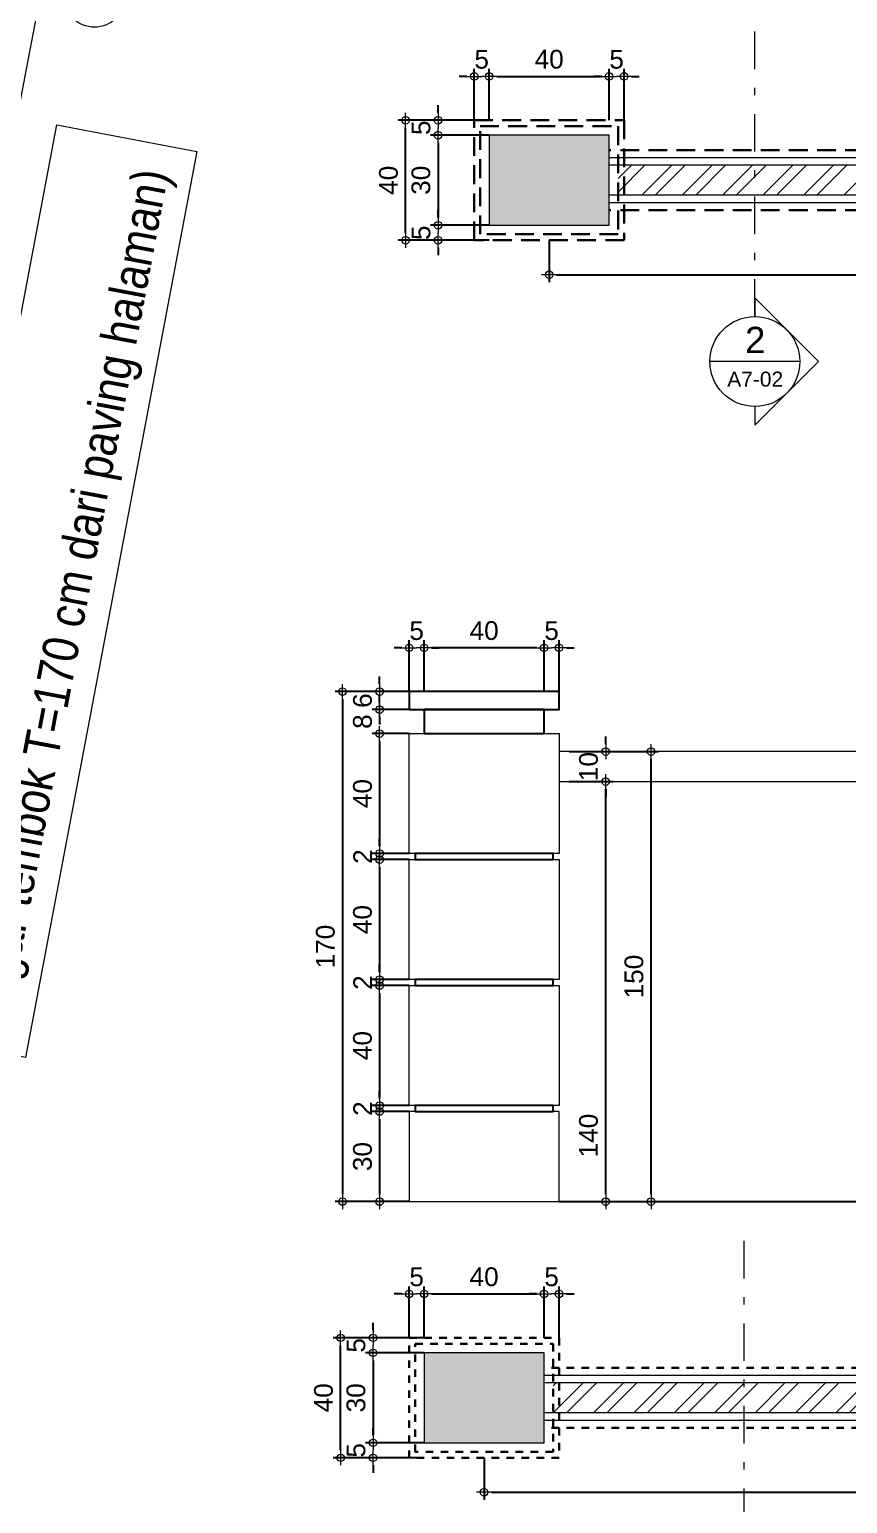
# Model space of a CAD drawing. Header units: millimetres. Extents: x -11 to 1625, y -267 to 195.
# Drawn here: x 870.45 to 881.37, y 66.88 to 86.53 of the extents above; entities that cross this region are included whole.
import ezdxf
from ezdxf.enums import TextEntityAlignment as Align

# ---------------------------------------------------------------- set-up
doc = ezdxf.new("R2010")
doc.units = ezdxf.units.MM
doc.linetypes.add('DASHDOT', pattern=[1, 0.5, -0.25, 0, -0.25])
doc.linetypes.add('DASHED2', pattern=[0.375, 0.25, -0.125])
for name, color, linetype, lineweight in [('ars', 11, 'Continuous', 5), ('CONCRETE', 8, 'Continuous', 5), ('dinding', 5, 'Continuous', 15), ('KOLOM', 1, 'Continuous', 30), ('not', 7, 'Continuous', 20), ('PAGAR', 4, 'Continuous', 18), ('TEXT KETERANGAN', 7, 'Continuous', 9), ('u', 6, 'Continuous', 20)]:
    doc.layers.add(name, color=color, linetype=linetype, lineweight=lineweight)
doc.styles.add('ISO', font='arial.ttf', dxfattribs={"width": 0.85})
doc.styles.add('S', font='SIMPLEX', dxfattribs={"width": 1.1})
doc.styles.get("Standard").update_dxf_attribs({"font": 'ARIALUNI.TTF'})
doc.dimstyles.new('SK-25', dxfattribs={"dimtxt": 0.25, "dimasz": 0.1, "dimexe": 0.1, "dimexo": 0, "dimgap": 0.1, "dimtad": 1, "dimdec": 0, "dimlfac": 25, "dimzin": 12, "dimdsep": 46, "dimtxsty": 'Standard', "dimblk": 'BULAT', "dimcen": 0.1, "dimclrd": 256, "dimadec": 0, "dimazin": 3, "dimtfac": 1, "dimtdec": 0, "dimtofl": 0, "dimtmove": 0, "dimatfit": 3, "dimldrblk": 'BULAT', "dimfxl": 0, "dimtolj": 1, "dimtzin": 0, "dimarcsym": 0})
doc.dimstyles.new('SK100', dxfattribs={"dimtxt": 0.25, "dimasz": 0.1, "dimexe": 0.1, "dimexo": 0, "dimgap": 0.15, "dimtad": 1, "dimdec": 0, "dimlfac": 100, "dimzin": 12, "dimdsep": 46, "dimtxsty": 'Standard', "dimblk": 'BULAT', "dimcen": 0.1, "dimclrd": 256, "dimclre": 256, "dimclrt": 256, "dimadec": 0, "dimazin": 3, "dimtfac": 1, "dimtdec": 0, "dimtofl": 0, "dimtmove": 0, "dimatfit": 3, "dimldrblk": 'BULAT', "dimfxl": 0, "dimtolj": 1, "dimtzin": 0, "dimlwd": -1, "dimlwe": -1, "dimarcsym": 0})

# ---------------------------------------------------------------- blocks, each defined once
blk = doc.blocks.new('PAGAR TYPE-B')
at = {"layer": 'ars'}
h = blk.add_hatch(dxfattribs=at)
h.set_pattern_fill('ANSI32', color=256, scale=0.01, style=0)
h.set_pattern_definition([(45, (-1.52, 0.075), (-0.067352, 0.067352), []), (45, (-1.4751, 0.075), (-0.067352, 0.067352), [])])
h.paths.add_polyline_path([(-1.52, 0.175), (-1.52, 0.075), (1.52, 0.075), (1.52, 0.175)])
at = {"layer": 'CONCRETE'}
for points in [[(-1.95, -0.025), (-1.55, -0.025), (-1.55, 0.275), (-1.95, 0.275)], [(1.55, -0.025), (1.95, -0.025), (1.95, 0.275), (1.55, 0.275)]]:
    blk.add_hatch(color=256, dxfattribs=at).paths.add_polyline_path(points)
at = {"layer": 'dinding'}
for p, q in [((1.55, 0.2), (-1.55, 0.2)), ((1.55, 0.05), (-1.55, 0.05))]:
    blk.add_line(p, q, dxfattribs=at)
for points in [[(-1.95, -0.025), (-1.55, -0.025), (-1.55, 0.275), (-1.95, 0.275)], [(1.55, -0.025), (1.95, -0.025), (1.95, 0.275), (1.55, 0.275)]]:
    blk.add_lwpolyline(points, close=True, dxfattribs=at)
at = {"layer": 'KOLOM', "linetype": 'DASHED2', "ltscale": 0.25}
for p, q in [((1.55, 0.225), (-1.55, 0.225)), ((1.55, 0.025), (-1.55, 0.025))]:
    blk.add_line(p, q, dxfattribs=at)
for points in [[(-1.5, -0.075), (-2, -0.075), (-2, 0.325), (-1.5, 0.325)], [(-1.52, -0.055), (-1.98, -0.055), (-1.98, 0.305), (-1.52, 0.305)], [(2, -0.075), (1.5, -0.075), (1.5, 0.325), (2, 0.325)], [(1.98, -0.055), (1.52, -0.055), (1.52, 0.305), (1.98, 0.305)]]:
    blk.add_lwpolyline(points, close=True, dxfattribs=at)
at = {"layer": 'PAGAR'}
for p, q in [((1.55, 0.175), (-1.55, 0.175)), ((1.55, 0.075), (-1.55, 0.075))]:
    blk.add_line(p, q, dxfattribs=at)
blk = doc.blocks.new('BULAT')
for p, q in [((-1, 0), (1, 0)), ((0, -1), (0, 1))]:
    blk.add_line(p, q)
blk.add_circle((0, 0), 0.5)
blk = doc.blocks.new('*D834')
at = {"layer": 'Defpoints', "color": 0}
for p in [(877.386, 83.722), (891.386, 83.722), (891.386, 83.263)]:
    blk.add_point(p, dxfattribs=at)
at = {"layer": 'u', "color": 0, "lineweight": -2}
for p, q in [((877.386, 83.722), (877.386, 83.163)), ((891.386, 83.722), (891.386, 83.163))]:
    blk.add_line(p, q, dxfattribs=at)
at = {"layer": 'u', "lineweight": -2}
blk.add_line((877.486, 83.263), (891.286, 83.263), dxfattribs=at)
at = {"layer": 'u', "lineweight": -2, "xscale": 0.1, "yscale": 0.1, "zscale": 0.1, "rotation": 180}
blk.add_blockref('BULAT', (877.386, 83.263), dxfattribs=at)
at = {"layer": 'u', "lineweight": -2, "xscale": 0.1, "yscale": 0.1, "zscale": 0.1}
blk.add_blockref('BULAT', (891.386, 83.263), dxfattribs=at)
at = {"layer": 'u', "color": 0, "insert": (884.386, 83.49), "char_height": 0.25, "attachment_point": 5}
blk.add_mtext('\\A1;350', dxfattribs=at)
blk = doc.blocks.new('*D835')
at = {"layer": 'Defpoints', "color": 0}
for p in [(876.586, 85.122), (875.904, 83.922), (876.586, 83.922)]:
    blk.add_point(p, dxfattribs=at)
at = {"layer": 'u', "color": 0, "lineweight": -2}
for p, q in [((876.586, 85.122), (875.804, 85.122)), ((876.586, 83.922), (875.804, 83.922))]:
    blk.add_line(p, q, dxfattribs=at)
at = {"layer": 'u', "lineweight": -2}
blk.add_line((875.904, 85.022), (875.904, 84.022), dxfattribs=at)
at = {"layer": 'u', "lineweight": -2, "xscale": 0.1, "yscale": 0.1, "zscale": 0.1}
for p, rotation in [((875.904, 85.122), 90), ((875.904, 83.922), 270)]:
    blk.add_blockref('BULAT', p, dxfattribs=dict(at, rotation=rotation))
at = {"layer": 'u', "color": 0, "insert": (875.676, 84.522), "char_height": 0.25, "attachment_point": 5, "rotation": 90}
blk.add_mtext('\\A1;30', dxfattribs=at)
blk = doc.blocks.new('*D836')
at = {"layer": 'Defpoints', "color": 0}
for p in [(875.904, 85.322), (876.586, 85.322), (876.586, 85.122)]:
    blk.add_point(p, dxfattribs=at)
at = {"layer": 'u', "lineweight": -2}
for p, q in [((875.904, 85.422), (875.904, 85.522)), ((875.904, 85.022), (875.904, 84.922))]:
    blk.add_line(p, q, dxfattribs=at)
at = {"layer": 'u', "color": 0, "lineweight": -2}
for p, q in [((876.586, 85.322), (875.804, 85.322)), ((876.586, 85.122), (875.804, 85.122))]:
    blk.add_line(p, q, dxfattribs=at)
at = {"layer": 'u', "lineweight": -2, "xscale": 0.1, "yscale": 0.1, "zscale": 0.1}
for p, rotation in [((875.904, 85.322), 270), ((875.904, 85.122), 90)]:
    blk.add_blockref('BULAT', p, dxfattribs=dict(at, rotation=rotation))
at = {"layer": 'u', "color": 0, "insert": (875.677, 85.222), "char_height": 0.25, "attachment_point": 5, "rotation": 90}
blk.add_mtext('\\A1;5', dxfattribs=at)
blk = doc.blocks.new('*D833')
at = {"layer": 'Defpoints', "color": 0}
for p in [(876.586, 83.922), (875.904, 83.722), (876.586, 83.722)]:
    blk.add_point(p, dxfattribs=at)
at = {"layer": 'u', "lineweight": -2}
for p, q in [((875.904, 84.022), (875.904, 84.122)), ((875.904, 83.622), (875.904, 83.522))]:
    blk.add_line(p, q, dxfattribs=at)
at = {"layer": 'u', "color": 0, "lineweight": -2}
for p, q in [((876.586, 83.922), (875.804, 83.922)), ((876.586, 83.722), (875.804, 83.722))]:
    blk.add_line(p, q, dxfattribs=at)
at = {"layer": 'u', "lineweight": -2, "xscale": 0.1, "yscale": 0.1, "zscale": 0.1}
for p, rotation in [((875.904, 83.922), 270), ((875.904, 83.722), 90)]:
    blk.add_blockref('BULAT', p, dxfattribs=dict(at, rotation=rotation))
at = {"layer": 'u', "color": 0, "insert": (875.677, 83.822), "char_height": 0.25, "attachment_point": 5, "rotation": 90}
blk.add_mtext('\\A1;5', dxfattribs=at)
blk = doc.blocks.new('*D837')
at = {"layer": 'Defpoints', "color": 0}
for p in [(875.471, 85.322), (876.386, 85.322), (876.386, 83.722)]:
    blk.add_point(p, dxfattribs=at)
at = {"layer": 'u', "color": 0, "lineweight": -2}
for p, q in [((876.386, 85.322), (875.371, 85.322)), ((876.386, 83.722), (875.371, 83.722))]:
    blk.add_line(p, q, dxfattribs=at)
at = {"layer": 'u', "lineweight": -2}
blk.add_line((875.471, 83.822), (875.471, 85.222), dxfattribs=at)
at = {"layer": 'u', "lineweight": -2, "xscale": 0.1, "yscale": 0.1, "zscale": 0.1}
for p, rotation in [((875.471, 85.322), 90), ((875.471, 83.722), 270)]:
    blk.add_blockref('BULAT', p, dxfattribs=dict(at, rotation=rotation))
at = {"layer": 'u', "color": 0, "insert": (875.243, 84.522), "char_height": 0.25, "attachment_point": 5, "rotation": 90}
blk.add_mtext('\\A1;40', dxfattribs=at)
blk = doc.blocks.new('Npkn')
for p, q in [((0, 0.849), (0.849, 0)), ((0, 0.849), (0, 0.6)), ((0.6, 0), (-0.6, 0)), ((0, -0.849), (0.849, 0)), ((0, -0.6), (0, -0.849))]:
    blk.add_line(p, q)
blk.add_circle((0, 0), 0.6)
at = {"color": 5, "style": 'S', "width": 0.75, "flags": 4}
blk.add_attdef('NO', text='', height=0.3, dxfattribs=at).set_placement((0.005, 0.113), align=Align.CENTER)
at = {"style": 'S', "width": 0.75, "flags": 4}
blk.add_attdef('NOLBR', text='', height=0.2, dxfattribs=at).set_placement((0.005, -0.334), align=Align.CENTER)
blk = doc.blocks.new('*D3018')
at = {"layer": 'Defpoints', "color": 0}
for p in [(876.386, 85.907), (876.386, 85.322), (876.586, 85.322)]:
    blk.add_point(p, dxfattribs=at)
at = {"layer": 'u', "lineweight": -2}
for p, q in [((876.286, 85.907), (876.186, 85.907)), ((876.686, 85.907), (876.786, 85.907))]:
    blk.add_line(p, q, dxfattribs=at)
at = {"layer": 'u', "color": 0, "lineweight": -2}
for p, q in [((876.386, 85.322), (876.386, 86.007)), ((876.586, 85.322), (876.586, 86.007))]:
    blk.add_line(p, q, dxfattribs=at)
at = {"layer": 'u', "lineweight": -2, "xscale": 0.1, "yscale": 0.1, "zscale": 0.1}
blk.add_blockref('BULAT', (876.386, 85.907), dxfattribs=at)
at = {"layer": 'u', "lineweight": -2, "xscale": 0.1, "yscale": 0.1, "zscale": 0.1, "rotation": 180}
blk.add_blockref('BULAT', (876.586, 85.907), dxfattribs=at)
at = {"layer": 'u', "color": 0, "insert": (876.486, 86.134), "char_height": 0.25, "attachment_point": 5}
blk.add_mtext('\\A1;5', dxfattribs=at)
blk = doc.blocks.new('*D3019')
at = {"layer": 'Defpoints', "color": 0}
for p in [(878.386, 85.907), (878.186, 85.322), (878.386, 85.322)]:
    blk.add_point(p, dxfattribs=at)
at = {"layer": 'u', "lineweight": -2}
for p, q in [((878.086, 85.907), (877.986, 85.907)), ((878.486, 85.907), (878.586, 85.907))]:
    blk.add_line(p, q, dxfattribs=at)
at = {"layer": 'u', "color": 0, "lineweight": -2}
for p, q in [((878.186, 85.322), (878.186, 86.007)), ((878.386, 85.322), (878.386, 86.007))]:
    blk.add_line(p, q, dxfattribs=at)
at = {"layer": 'u', "lineweight": -2, "xscale": 0.1, "yscale": 0.1, "zscale": 0.1}
blk.add_blockref('BULAT', (878.186, 85.907), dxfattribs=at)
at = {"layer": 'u', "lineweight": -2, "xscale": 0.1, "yscale": 0.1, "zscale": 0.1, "rotation": 180}
blk.add_blockref('BULAT', (878.386, 85.907), dxfattribs=at)
at = {"layer": 'u', "color": 0, "insert": (878.286, 86.134), "char_height": 0.25, "attachment_point": 5}
blk.add_mtext('\\A1;5', dxfattribs=at)
blk = doc.blocks.new('*D3020')
at = {"layer": 'Defpoints', "color": 0}
for p in [(878.186, 85.907), (876.586, 85.322), (878.186, 85.322)]:
    blk.add_point(p, dxfattribs=at)
at = {"layer": 'u', "color": 0, "lineweight": -2}
for p, q in [((876.586, 85.322), (876.586, 86.007)), ((878.186, 85.322), (878.186, 86.007))]:
    blk.add_line(p, q, dxfattribs=at)
at = {"layer": 'u', "lineweight": -2}
blk.add_line((876.686, 85.907), (878.086, 85.907), dxfattribs=at)
at = {"layer": 'u', "lineweight": -2, "xscale": 0.1, "yscale": 0.1, "zscale": 0.1, "rotation": 180}
blk.add_blockref('BULAT', (876.586, 85.907), dxfattribs=at)
at = {"layer": 'u', "lineweight": -2, "xscale": 0.1, "yscale": 0.1, "zscale": 0.1}
blk.add_blockref('BULAT', (878.186, 85.907), dxfattribs=at)
at = {"layer": 'u', "color": 0, "insert": (877.386, 86.135), "char_height": 0.25, "attachment_point": 5}
blk.add_mtext('\\A1;40', dxfattribs=at)
blk = doc.blocks.new('*D3314')
at = {"layer": 'Defpoints', "color": 0}
for p in [(871.03, 94.638), (865.786, 67.235), (866.779, 67.045)]:
    blk.add_point(p, dxfattribs=at)
at = {"layer": 'u'}
for p, q in [((871.03, 94.638), (872.121, 94.429)), ((872.004, 94.35), (866.798, 67.144)), ((865.786, 67.235), (866.878, 67.027))]:
    blk.add_line(p, q, dxfattribs=at)
at = {"layer": 'u', "xscale": 0.1, "yscale": 0.1, "zscale": 0.1}
for p, rotation in [((872.023, 94.448), 79.1667450420041), ((866.779, 67.045), 259.1667450420041)]:
    blk.add_blockref('BULAT', p, dxfattribs=dict(at, rotation=rotation))
at = {"layer": 'u', "insert": (869.129, 80.799), "char_height": 0.25, "attachment_point": 5, "rotation": 79.1667}
blk.add_mtext('\\A1;2790', dxfattribs=at)
blk = doc.blocks.new('*D3346')
at = {"layer": 'Defpoints', "color": 0}
for p in [(875.037, 69.087), (875.718, 69.087), (875.718, 68.887)]:
    blk.add_point(p, dxfattribs=at)
at = {"layer": 'u', "lineweight": -2}
for p, q in [((875.037, 69.187), (875.037, 69.287)), ((875.037, 68.787), (875.037, 68.687))]:
    blk.add_line(p, q, dxfattribs=at)
at = {"layer": 'u', "color": 0, "lineweight": -2}
for p, q in [((875.718, 69.087), (874.937, 69.087)), ((875.718, 68.887), (874.937, 68.887))]:
    blk.add_line(p, q, dxfattribs=at)
at = {"layer": 'u', "lineweight": -2, "xscale": 0.1, "yscale": 0.1, "zscale": 0.1}
for p, rotation in [((875.037, 69.087), 270), ((875.037, 68.887), 90)]:
    blk.add_blockref('BULAT', p, dxfattribs=dict(at, rotation=rotation))
at = {"layer": 'u', "color": 0, "insert": (874.809, 68.987), "char_height": 0.25, "attachment_point": 5, "rotation": 90}
blk.add_mtext('\\A1;5', dxfattribs=at)
blk = doc.blocks.new('*D3345')
at = {"layer": 'Defpoints', "color": 0}
for p in [(875.718, 68.887), (875.037, 67.687), (875.718, 67.687)]:
    blk.add_point(p, dxfattribs=at)
at = {"layer": 'u', "color": 0, "lineweight": -2}
for p, q in [((875.718, 68.887), (874.937, 68.887)), ((875.718, 67.687), (874.937, 67.687))]:
    blk.add_line(p, q, dxfattribs=at)
at = {"layer": 'u', "lineweight": -2}
blk.add_line((875.037, 68.787), (875.037, 67.787), dxfattribs=at)
at = {"layer": 'u', "lineweight": -2, "xscale": 0.1, "yscale": 0.1, "zscale": 0.1}
for p, rotation in [((875.037, 68.887), 90), ((875.037, 67.687), 270)]:
    blk.add_blockref('BULAT', p, dxfattribs=dict(at, rotation=rotation))
at = {"layer": 'u', "color": 0, "insert": (874.809, 68.287), "char_height": 0.25, "attachment_point": 5, "rotation": 90}
blk.add_mtext('\\A1;30', dxfattribs=at)
blk = doc.blocks.new('*D3344')
at = {"layer": 'Defpoints', "color": 0}
for p in [(892.518, 67.687), (876.518, 67.487), (892.518, 67.028)]:
    blk.add_point(p, dxfattribs=at)
at = {"layer": 'u', "color": 0, "lineweight": -2}
for p, q in [((892.518, 67.687), (892.518, 66.928)), ((876.518, 67.487), (876.518, 66.928))]:
    blk.add_line(p, q, dxfattribs=at)
at = {"layer": 'u', "lineweight": -2}
blk.add_line((876.618, 67.028), (892.418, 67.028), dxfattribs=at)
at = {"layer": 'u', "lineweight": -2, "xscale": 0.1, "yscale": 0.1, "zscale": 0.1, "rotation": 180}
blk.add_blockref('BULAT', (876.518, 67.028), dxfattribs=at)
at = {"layer": 'u', "lineweight": -2, "xscale": 0.1, "yscale": 0.1, "zscale": 0.1}
blk.add_blockref('BULAT', (892.518, 67.028), dxfattribs=at)
at = {"layer": 'u', "color": 0, "insert": (884.518, 67.255), "char_height": 0.25, "attachment_point": 5}
blk.add_mtext('\\A1;400', dxfattribs=at)
blk = doc.blocks.new('*D3347')
at = {"layer": 'Defpoints', "color": 0}
for p in [(875.718, 67.687), (875.037, 67.487), (875.718, 67.487)]:
    blk.add_point(p, dxfattribs=at)
at = {"layer": 'u', "lineweight": -2}
for p, q in [((875.037, 67.787), (875.037, 67.887)), ((875.037, 67.387), (875.037, 67.287))]:
    blk.add_line(p, q, dxfattribs=at)
at = {"layer": 'u', "color": 0, "lineweight": -2}
for p, q in [((875.718, 67.687), (874.937, 67.687)), ((875.718, 67.487), (874.937, 67.487))]:
    blk.add_line(p, q, dxfattribs=at)
at = {"layer": 'u', "lineweight": -2, "xscale": 0.1, "yscale": 0.1, "zscale": 0.1}
for p, rotation in [((875.037, 67.687), 270), ((875.037, 67.487), 90)]:
    blk.add_blockref('BULAT', p, dxfattribs=dict(at, rotation=rotation))
at = {"layer": 'u', "color": 0, "insert": (874.809, 67.587), "char_height": 0.25, "attachment_point": 5, "rotation": 90}
blk.add_mtext('\\A1;5', dxfattribs=at)
blk = doc.blocks.new('*D3348')
at = {"layer": 'Defpoints', "color": 0}
for p in [(874.604, 69.087), (875.518, 69.087), (875.518, 67.487)]:
    blk.add_point(p, dxfattribs=at)
at = {"layer": 'u', "color": 0, "lineweight": -2}
for p, q in [((875.518, 69.087), (874.504, 69.087)), ((875.518, 67.487), (874.504, 67.487))]:
    blk.add_line(p, q, dxfattribs=at)
at = {"layer": 'u', "lineweight": -2}
blk.add_line((874.604, 67.587), (874.604, 68.987), dxfattribs=at)
at = {"layer": 'u', "lineweight": -2, "xscale": 0.1, "yscale": 0.1, "zscale": 0.1}
for p, rotation in [((874.604, 69.087), 90), ((874.604, 67.487), 270)]:
    blk.add_blockref('BULAT', p, dxfattribs=dict(at, rotation=rotation))
at = {"layer": 'u', "color": 0, "insert": (874.376, 68.287), "char_height": 0.25, "attachment_point": 5, "rotation": 90}
blk.add_mtext('\\A1;40', dxfattribs=at)
blk = doc.blocks.new('*D3341')
at = {"layer": 'Defpoints', "color": 0}
for p in [(875.518, 69.672), (875.518, 69.087), (875.718, 69.087)]:
    blk.add_point(p, dxfattribs=at)
at = {"layer": 'u', "lineweight": -2}
for p, q in [((875.418, 69.672), (875.318, 69.672)), ((875.818, 69.672), (875.918, 69.672))]:
    blk.add_line(p, q, dxfattribs=at)
at = {"layer": 'u', "color": 0, "lineweight": -2}
for p, q in [((875.518, 69.087), (875.518, 69.772)), ((875.718, 69.087), (875.718, 69.772))]:
    blk.add_line(p, q, dxfattribs=at)
at = {"layer": 'u', "lineweight": -2, "xscale": 0.1, "yscale": 0.1, "zscale": 0.1}
blk.add_blockref('BULAT', (875.518, 69.672), dxfattribs=at)
at = {"layer": 'u', "lineweight": -2, "xscale": 0.1, "yscale": 0.1, "zscale": 0.1, "rotation": 180}
blk.add_blockref('BULAT', (875.718, 69.672), dxfattribs=at)
at = {"layer": 'u', "color": 0, "insert": (875.618, 69.899), "char_height": 0.25, "attachment_point": 5}
blk.add_mtext('\\A1;5', dxfattribs=at)
blk = doc.blocks.new('*D3342')
at = {"layer": 'Defpoints', "color": 0}
for p in [(877.518, 69.672), (877.318, 69.087), (877.518, 69.087)]:
    blk.add_point(p, dxfattribs=at)
at = {"layer": 'u', "lineweight": -2}
for p, q in [((877.218, 69.672), (877.118, 69.672)), ((877.618, 69.672), (877.718, 69.672))]:
    blk.add_line(p, q, dxfattribs=at)
at = {"layer": 'u', "color": 0, "lineweight": -2}
for p, q in [((877.318, 69.087), (877.318, 69.772)), ((877.518, 69.087), (877.518, 69.772))]:
    blk.add_line(p, q, dxfattribs=at)
at = {"layer": 'u', "lineweight": -2, "xscale": 0.1, "yscale": 0.1, "zscale": 0.1}
blk.add_blockref('BULAT', (877.318, 69.672), dxfattribs=at)
at = {"layer": 'u', "lineweight": -2, "xscale": 0.1, "yscale": 0.1, "zscale": 0.1, "rotation": 180}
blk.add_blockref('BULAT', (877.518, 69.672), dxfattribs=at)
at = {"layer": 'u', "color": 0, "insert": (877.418, 69.899), "char_height": 0.25, "attachment_point": 5}
blk.add_mtext('\\A1;5', dxfattribs=at)
blk = doc.blocks.new('*D3343')
at = {"layer": 'Defpoints', "color": 0}
for p in [(877.318, 69.672), (875.718, 69.087), (877.318, 69.087)]:
    blk.add_point(p, dxfattribs=at)
at = {"layer": 'u', "color": 0, "lineweight": -2}
for p, q in [((875.718, 69.087), (875.718, 69.772)), ((877.318, 69.087), (877.318, 69.772))]:
    blk.add_line(p, q, dxfattribs=at)
at = {"layer": 'u', "lineweight": -2}
blk.add_line((875.818, 69.672), (877.218, 69.672), dxfattribs=at)
at = {"layer": 'u', "lineweight": -2, "xscale": 0.1, "yscale": 0.1, "zscale": 0.1, "rotation": 180}
blk.add_blockref('BULAT', (875.718, 69.672), dxfattribs=at)
at = {"layer": 'u', "lineweight": -2, "xscale": 0.1, "yscale": 0.1, "zscale": 0.1}
blk.add_blockref('BULAT', (877.318, 69.672), dxfattribs=at)
at = {"layer": 'u', "color": 0, "insert": (876.518, 69.9), "char_height": 0.25, "attachment_point": 5}
blk.add_mtext('\\A1;40', dxfattribs=at)
blk = doc.blocks.new('*D3350')
at = {"layer": 'Defpoints', "color": 0}
for p in [(877.654, 76.904), (877.654, 76.504), (878.14, 76.504)]:
    blk.add_point(p, dxfattribs=at)
at = {"layer": 'u', "lineweight": -2}
for p, q in [((878.14, 77.004), (878.14, 77.104)), ((878.14, 76.404), (878.14, 76.304))]:
    blk.add_line(p, q, dxfattribs=at)
at = {"layer": 'u', "color": 0, "lineweight": -2}
for p, q in [((877.654, 76.904), (878.24, 76.904)), ((877.654, 76.504), (878.24, 76.504))]:
    blk.add_line(p, q, dxfattribs=at)
at = {"layer": 'u', "lineweight": -2, "xscale": 0.1, "yscale": 0.1, "zscale": 0.1}
for p, rotation in [((878.14, 76.904), 270), ((878.14, 76.504), 90)]:
    blk.add_blockref('BULAT', p, dxfattribs=dict(at, rotation=rotation))
at = {"layer": 'u', "color": 0, "insert": (877.912, 76.704), "char_height": 0.25, "attachment_point": 5, "rotation": 90}
blk.add_mtext('\\A1;10', dxfattribs=at)
blk = doc.blocks.new('*D3351')
at = {"layer": 'Defpoints', "color": 0}
for p in [(877.654, 76.504), (878.14, 76.504), (877.654, 70.904)]:
    blk.add_point(p, dxfattribs=at)
at = {"layer": 'u', "color": 0, "lineweight": -2}
for p, q in [((877.654, 76.504), (878.24, 76.504)), ((877.654, 70.904), (878.24, 70.904))]:
    blk.add_line(p, q, dxfattribs=at)
at = {"layer": 'u', "lineweight": -2}
blk.add_line((878.14, 71.004), (878.14, 76.404), dxfattribs=at)
at = {"layer": 'u', "lineweight": -2, "xscale": 0.1, "yscale": 0.1, "zscale": 0.1}
for p, rotation in [((878.14, 76.504), 90), ((878.14, 70.904), 270)]:
    blk.add_blockref('BULAT', p, dxfattribs=dict(at, rotation=rotation))
at = {"layer": 'u', "color": 0, "insert": (877.912, 71.784), "char_height": 0.25, "attachment_point": 5, "rotation": 90}
blk.add_mtext('\\A1;140', dxfattribs=at)
blk = doc.blocks.new('*D3352')
at = {"layer": 'Defpoints', "color": 0}
for p in [(877.654, 76.904), (878.745, 76.904), (877.518, 70.904)]:
    blk.add_point(p, dxfattribs=at)
at = {"layer": 'u', "color": 0, "lineweight": -2}
for p, q in [((877.654, 76.904), (878.845, 76.904)), ((877.518, 70.904), (878.845, 70.904))]:
    blk.add_line(p, q, dxfattribs=at)
at = {"layer": 'u', "lineweight": -2}
blk.add_line((878.745, 71.004), (878.745, 76.804), dxfattribs=at)
at = {"layer": 'u', "lineweight": -2, "xscale": 0.1, "yscale": 0.1, "zscale": 0.1}
for p, rotation in [((878.745, 76.904), 90), ((878.745, 70.904), 270)]:
    blk.add_blockref('BULAT', p, dxfattribs=dict(at, rotation=rotation))
at = {"layer": 'u', "color": 0, "insert": (878.518, 73.904), "char_height": 0.25, "attachment_point": 5, "rotation": 90}
blk.add_mtext('\\A1;150', dxfattribs=at)
blk = doc.blocks.new('*D3354')
at = {"layer": 'Defpoints', "color": 0}
for p in [(877.518, 78.288), (877.318, 77.704), (877.518, 77.704)]:
    blk.add_point(p, dxfattribs=at)
at = {"layer": 'u', "lineweight": -2}
for p, q in [((877.218, 78.288), (877.118, 78.288)), ((877.618, 78.288), (877.718, 78.288))]:
    blk.add_line(p, q, dxfattribs=at)
at = {"layer": 'u', "color": 0, "lineweight": -2}
for p, q in [((877.318, 77.704), (877.318, 78.388)), ((877.518, 77.704), (877.518, 78.388))]:
    blk.add_line(p, q, dxfattribs=at)
at = {"layer": 'u', "lineweight": -2, "xscale": 0.1, "yscale": 0.1, "zscale": 0.1}
blk.add_blockref('BULAT', (877.318, 78.288), dxfattribs=at)
at = {"layer": 'u', "lineweight": -2, "xscale": 0.1, "yscale": 0.1, "zscale": 0.1, "rotation": 180}
blk.add_blockref('BULAT', (877.518, 78.288), dxfattribs=at)
at = {"layer": 'u', "color": 0, "insert": (877.418, 78.516), "char_height": 0.25, "attachment_point": 5}
blk.add_mtext('\\A1;5', dxfattribs=at)
blk = doc.blocks.new('*D3353')
at = {"layer": 'Defpoints', "color": 0}
for p in [(875.518, 78.288), (875.518, 77.704), (875.718, 77.704)]:
    blk.add_point(p, dxfattribs=at)
at = {"layer": 'u', "lineweight": -2}
for p, q in [((875.418, 78.288), (875.318, 78.288)), ((875.818, 78.288), (875.918, 78.288))]:
    blk.add_line(p, q, dxfattribs=at)
at = {"layer": 'u', "color": 0, "lineweight": -2}
for p, q in [((875.518, 77.704), (875.518, 78.388)), ((875.718, 77.704), (875.718, 78.388))]:
    blk.add_line(p, q, dxfattribs=at)
at = {"layer": 'u', "lineweight": -2, "xscale": 0.1, "yscale": 0.1, "zscale": 0.1}
blk.add_blockref('BULAT', (875.518, 78.288), dxfattribs=at)
at = {"layer": 'u', "lineweight": -2, "xscale": 0.1, "yscale": 0.1, "zscale": 0.1, "rotation": 180}
blk.add_blockref('BULAT', (875.718, 78.288), dxfattribs=at)
at = {"layer": 'u', "color": 0, "insert": (875.618, 78.516), "char_height": 0.25, "attachment_point": 5}
blk.add_mtext('\\A1;5', dxfattribs=at)
blk = doc.blocks.new('*D3355')
at = {"layer": 'Defpoints', "color": 0}
for p in [(875.718, 78.288), (875.718, 77.704), (877.318, 77.704)]:
    blk.add_point(p, dxfattribs=at)
at = {"layer": 'u', "color": 0, "lineweight": -2}
for p, q in [((875.718, 77.704), (875.718, 78.388)), ((877.318, 77.704), (877.318, 78.388))]:
    blk.add_line(p, q, dxfattribs=at)
at = {"layer": 'u', "lineweight": -2}
blk.add_line((877.218, 78.288), (875.818, 78.288), dxfattribs=at)
at = {"layer": 'u', "lineweight": -2, "xscale": 0.1, "yscale": 0.1, "zscale": 0.1, "rotation": 180}
blk.add_blockref('BULAT', (875.718, 78.288), dxfattribs=at)
at = {"layer": 'u', "lineweight": -2, "xscale": 0.1, "yscale": 0.1, "zscale": 0.1}
blk.add_blockref('BULAT', (877.318, 78.288), dxfattribs=at)
at = {"layer": 'u', "color": 0, "insert": (876.518, 78.516), "char_height": 0.25, "attachment_point": 5}
blk.add_mtext('\\A1;40', dxfattribs=at)
blk = doc.blocks.new('*D3356')
at = {"layer": 'Defpoints', "color": 0}
for p in [(875.518, 77.704), (875.124, 77.464), (875.518, 77.464)]:
    blk.add_point(p, dxfattribs=at)
at = {"layer": 'u', "lineweight": -2}
for p, q in [((875.124, 77.804), (875.124, 77.904)), ((875.124, 77.364), (875.124, 77.264))]:
    blk.add_line(p, q, dxfattribs=at)
at = {"layer": 'u', "color": 0, "lineweight": -2}
for p, q in [((875.518, 77.704), (875.024, 77.704)), ((875.518, 77.464), (875.024, 77.464))]:
    blk.add_line(p, q, dxfattribs=at)
at = {"layer": 'u', "lineweight": -2, "xscale": 0.1, "yscale": 0.1, "zscale": 0.1}
for p, rotation in [((875.124, 77.704), 270), ((875.124, 77.464), 90)]:
    blk.add_blockref('BULAT', p, dxfattribs=dict(at, rotation=rotation))
at = {"layer": 'u', "color": 0, "insert": (874.896, 77.584), "char_height": 0.25, "attachment_point": 5, "rotation": 90}
blk.add_mtext('\\A1;6', dxfattribs=at)
blk = doc.blocks.new('*D3358')
at = {"layer": 'Defpoints', "color": 0}
for p in [(875.518, 77.144), (875.124, 75.544), (875.518, 75.544)]:
    blk.add_point(p, dxfattribs=at)
at = {"layer": 'u', "color": 0, "lineweight": -2}
for p, q in [((875.518, 77.144), (875.024, 77.144)), ((875.518, 75.544), (875.024, 75.544))]:
    blk.add_line(p, q, dxfattribs=at)
at = {"layer": 'u', "lineweight": -2}
blk.add_line((875.124, 77.044), (875.124, 75.644), dxfattribs=at)
at = {"layer": 'u', "lineweight": -2, "xscale": 0.1, "yscale": 0.1, "zscale": 0.1}
for p, rotation in [((875.124, 77.144), 90), ((875.124, 75.544), 270)]:
    blk.add_blockref('BULAT', p, dxfattribs=dict(at, rotation=rotation))
at = {"layer": 'u', "color": 0, "insert": (874.896, 76.344), "char_height": 0.25, "attachment_point": 5, "rotation": 90}
blk.add_mtext('\\A1;40', dxfattribs=at)
blk = doc.blocks.new('*D3359')
at = {"layer": 'Defpoints', "color": 0}
for p in [(875.518, 75.544), (875.124, 75.464), (875.518, 75.464)]:
    blk.add_point(p, dxfattribs=at)
at = {"layer": 'u', "lineweight": -2}
for p, q in [((875.124, 75.644), (875.124, 75.744)), ((875.124, 75.364), (875.124, 75.264))]:
    blk.add_line(p, q, dxfattribs=at)
at = {"layer": 'u', "color": 0, "lineweight": -2}
for p, q in [((875.518, 75.544), (875.024, 75.544)), ((875.518, 75.464), (875.024, 75.464))]:
    blk.add_line(p, q, dxfattribs=at)
at = {"layer": 'u', "lineweight": -2, "xscale": 0.1, "yscale": 0.1, "zscale": 0.1}
for p, rotation in [((875.124, 75.544), 270), ((875.124, 75.464), 90)]:
    blk.add_blockref('BULAT', p, dxfattribs=dict(at, rotation=rotation))
at = {"layer": 'u', "color": 0, "insert": (874.898, 75.504), "char_height": 0.25, "attachment_point": 5, "rotation": 90}
blk.add_mtext('\\A1;2', dxfattribs=at)
blk = doc.blocks.new('*D3357')
at = {"layer": 'Defpoints', "color": 0}
for p in [(875.518, 77.464), (875.124, 77.144), (875.518, 77.144)]:
    blk.add_point(p, dxfattribs=at)
at = {"layer": 'u', "lineweight": -2}
for p, q in [((875.124, 77.564), (875.124, 77.664)), ((875.124, 77.044), (875.124, 76.944))]:
    blk.add_line(p, q, dxfattribs=at)
at = {"layer": 'u', "color": 0, "lineweight": -2}
for p, q in [((875.518, 77.464), (875.024, 77.464)), ((875.518, 77.144), (875.024, 77.144))]:
    blk.add_line(p, q, dxfattribs=at)
at = {"layer": 'u', "lineweight": -2, "xscale": 0.1, "yscale": 0.1, "zscale": 0.1}
for p, rotation in [((875.124, 77.464), 270), ((875.124, 77.144), 90)]:
    blk.add_blockref('BULAT', p, dxfattribs=dict(at, rotation=rotation))
at = {"layer": 'u', "color": 0, "insert": (874.896, 77.304), "char_height": 0.25, "attachment_point": 5, "rotation": 90}
blk.add_mtext('\\A1;8', dxfattribs=at)
blk = doc.blocks.new('*D3360')
at = {"layer": 'Defpoints', "color": 0}
for p in [(875.518, 75.464), (875.124, 73.864), (875.518, 73.864)]:
    blk.add_point(p, dxfattribs=at)
at = {"layer": 'u', "color": 0, "lineweight": -2}
for p, q in [((875.518, 75.464), (875.024, 75.464)), ((875.518, 73.864), (875.024, 73.864))]:
    blk.add_line(p, q, dxfattribs=at)
at = {"layer": 'u', "lineweight": -2}
blk.add_line((875.124, 75.364), (875.124, 73.964), dxfattribs=at)
at = {"layer": 'u', "lineweight": -2, "xscale": 0.1, "yscale": 0.1, "zscale": 0.1}
for p, rotation in [((875.124, 75.464), 90), ((875.124, 73.864), 270)]:
    blk.add_blockref('BULAT', p, dxfattribs=dict(at, rotation=rotation))
at = {"layer": 'u', "color": 0, "insert": (874.896, 74.664), "char_height": 0.25, "attachment_point": 5, "rotation": 90}
blk.add_mtext('\\A1;40', dxfattribs=at)
blk = doc.blocks.new('*D3361')
at = {"layer": 'Defpoints', "color": 0}
for p in [(875.124, 73.784), (875.518, 73.864), (875.518, 73.784)]:
    blk.add_point(p, dxfattribs=at)
at = {"layer": 'u', "lineweight": -2}
for p, q in [((875.124, 73.964), (875.124, 74.064)), ((875.124, 73.684), (875.124, 73.584))]:
    blk.add_line(p, q, dxfattribs=at)
at = {"layer": 'u', "color": 0, "lineweight": -2}
for p, q in [((875.518, 73.864), (875.024, 73.864)), ((875.518, 73.784), (875.024, 73.784))]:
    blk.add_line(p, q, dxfattribs=at)
at = {"layer": 'u', "lineweight": -2, "xscale": 0.1, "yscale": 0.1, "zscale": 0.1}
for p, rotation in [((875.124, 73.864), 270), ((875.124, 73.784), 90)]:
    blk.add_blockref('BULAT', p, dxfattribs=dict(at, rotation=rotation))
at = {"layer": 'u', "color": 0, "insert": (874.898, 73.824), "char_height": 0.25, "attachment_point": 5, "rotation": 90}
blk.add_mtext('\\A1;2', dxfattribs=at)
blk = doc.blocks.new('*D3362')
at = {"layer": 'Defpoints', "color": 0}
for p in [(875.518, 73.784), (875.124, 72.184), (875.518, 72.184)]:
    blk.add_point(p, dxfattribs=at)
at = {"layer": 'u', "color": 0, "lineweight": -2}
for p, q in [((875.518, 73.784), (875.024, 73.784)), ((875.518, 72.184), (875.024, 72.184))]:
    blk.add_line(p, q, dxfattribs=at)
at = {"layer": 'u', "lineweight": -2}
blk.add_line((875.124, 73.684), (875.124, 72.284), dxfattribs=at)
at = {"layer": 'u', "lineweight": -2, "xscale": 0.1, "yscale": 0.1, "zscale": 0.1}
for p, rotation in [((875.124, 73.784), 90), ((875.124, 72.184), 270)]:
    blk.add_blockref('BULAT', p, dxfattribs=dict(at, rotation=rotation))
at = {"layer": 'u', "color": 0, "insert": (874.896, 72.984), "char_height": 0.25, "attachment_point": 5, "rotation": 90}
blk.add_mtext('\\A1;40', dxfattribs=at)
blk = doc.blocks.new('*D3363')
at = {"layer": 'Defpoints', "color": 0}
for p in [(875.518, 72.184), (875.124, 72.104), (875.518, 72.104)]:
    blk.add_point(p, dxfattribs=at)
at = {"layer": 'u', "lineweight": -2}
for p, q in [((875.124, 72.284), (875.124, 72.384)), ((875.124, 72.004), (875.124, 71.904))]:
    blk.add_line(p, q, dxfattribs=at)
at = {"layer": 'u', "color": 0, "lineweight": -2}
for p, q in [((875.518, 72.184), (875.024, 72.184)), ((875.518, 72.104), (875.024, 72.104))]:
    blk.add_line(p, q, dxfattribs=at)
at = {"layer": 'u', "lineweight": -2, "xscale": 0.1, "yscale": 0.1, "zscale": 0.1}
for p, rotation in [((875.124, 72.184), 270), ((875.124, 72.104), 90)]:
    blk.add_blockref('BULAT', p, dxfattribs=dict(at, rotation=rotation))
at = {"layer": 'u', "color": 0, "insert": (874.898, 72.144), "char_height": 0.25, "attachment_point": 5, "rotation": 90}
blk.add_mtext('\\A1;2', dxfattribs=at)
blk = doc.blocks.new('*D3364')
at = {"layer": 'Defpoints', "color": 0}
for p in [(875.518, 72.104), (875.124, 70.904), (875.518, 70.904)]:
    blk.add_point(p, dxfattribs=at)
at = {"layer": 'u', "color": 0, "lineweight": -2}
for p, q in [((875.518, 72.104), (875.024, 72.104)), ((875.518, 70.904), (875.024, 70.904))]:
    blk.add_line(p, q, dxfattribs=at)
at = {"layer": 'u', "lineweight": -2}
blk.add_line((875.124, 72.004), (875.124, 71.004), dxfattribs=at)
at = {"layer": 'u', "lineweight": -2, "xscale": 0.1, "yscale": 0.1, "zscale": 0.1}
for p, rotation in [((875.124, 72.104), 90), ((875.124, 70.904), 270)]:
    blk.add_blockref('BULAT', p, dxfattribs=dict(at, rotation=rotation))
at = {"layer": 'u', "color": 0, "insert": (874.896, 71.504), "char_height": 0.25, "attachment_point": 5, "rotation": 90}
blk.add_mtext('\\A1;30', dxfattribs=at)
blk = doc.blocks.new('*D3365')
at = {"layer": 'Defpoints', "color": 0}
for p in [(875.124, 77.704), (874.629, 70.904), (875.124, 70.904)]:
    blk.add_point(p, dxfattribs=at)
at = {"layer": 'u', "color": 0, "lineweight": -2}
for p, q in [((875.124, 77.704), (874.529, 77.704)), ((875.124, 70.904), (874.529, 70.904))]:
    blk.add_line(p, q, dxfattribs=at)
at = {"layer": 'u', "lineweight": -2}
blk.add_line((874.629, 77.604), (874.629, 71.004), dxfattribs=at)
at = {"layer": 'u', "lineweight": -2, "xscale": 0.1, "yscale": 0.1, "zscale": 0.1}
for p, rotation in [((874.629, 77.704), 90), ((874.629, 70.904), 270)]:
    blk.add_blockref('BULAT', p, dxfattribs=dict(at, rotation=rotation))
at = {"layer": 'u', "color": 0, "insert": (874.401, 74.304), "char_height": 0.25, "attachment_point": 5, "rotation": 90}
blk.add_mtext('\\A1;170', dxfattribs=at)
blk = doc.blocks.new('Npa')
for p, q in [((-0.849, 0), (0, 0.849)), ((0.849, 0), (0, 0.849)), ((0.849, 0), (-0.849, 0))]:
    blk.add_line(p, q)
blk.add_circle((0, 0), 0.6)
at = {"color": 5, "style": 'S', "width": 0.75, "flags": 4}
blk.add_attdef('NO', text='', height=0.3, dxfattribs=at).set_placement((0.005, 0.113), align=Align.CENTER)
at = {"style": 'S', "width": 0.75, "flags": 4}
blk.add_attdef('NOLBR', text='', height=0.2, dxfattribs=at).set_placement((0.005, -0.334), align=Align.CENTER)

msp = doc.modelspace()

# ---------------------------------------------------------------- hatches: boundary and pattern name
at = {"layer": 'ars'}
h = msp.add_hatch(dxfattribs=at)
h.set_pattern_fill('ANSI32', color=256, scale=0.04, style=0)
h.set_pattern_definition([(45, (877.43846, 68.08692), (-0.269408, 0.269408), []), (45, (877.61807, 68.08692), (-0.269408, 0.269408), [])])
h.paths.add_polyline_path([(877.4384605, 68.4869235), (877.4384605, 68.0869235), (890.9184605, 68.0869235), (890.9184605, 68.4869235)])
at = {"layer": 'CONCRETE'}
msp.add_hatch(color=256, dxfattribs=at).paths.add_polyline_path([(875.7184605, 67.6869235), (877.3184605, 67.6869235), (877.3184605, 68.8869235), (875.7184605, 68.8869235)])

# ---------------------------------------------------------------- linework, layer by layer
msp.add_lwpolyline([(877.5184605, 70.9035318), (890.7184605, 70.9035318)])
at = {"layer": 'dinding'}
for p, q in [((890.9184605, 68.5869235), (877.3184605, 68.5869235)), ((890.9184605, 67.9869235), (877.3184605, 67.9869235))]:
    msp.add_line(p, q, dxfattribs=at)
at = {"layer": 'dinding', "lineweight": -3}
for points in [[(877.5184605, 77.7035318), (875.5184605, 77.7035318), (875.5184605, 77.4635318), (877.5184605, 77.4635318)], [(877.3184605, 77.4635318), (875.7184605, 77.4635318), (875.7184605, 77.1435318), (877.3184605, 77.1435318)], [(877.4384605, 75.5435318), (875.5984605, 75.5435318), (875.5984605, 75.4635318), (877.4384605, 75.4635318)], [(877.4384605, 73.8635318), (875.5984605, 73.8635318), (875.5984605, 73.7835318), (877.4384605, 73.7835318)], [(877.4384605, 72.1835318), (875.5984605, 72.1835318), (875.5984605, 72.1035318), (877.4384605, 72.1035318)]]:
    msp.add_lwpolyline(points, close=True, dxfattribs=at)
at = {"layer": 'dinding'}
for points in [[(875.5184605, 77.1435318), (877.5184605, 77.1435318), (877.5184605, 75.5435318), (875.5184605, 75.5435318)], [(890.7184605, 76.9035318), (877.5184605, 76.9035318), (877.5184605, 76.5035318), (890.7184605, 76.5035318)], [(875.5184605, 75.4635318), (877.5184605, 75.4635318), (877.5184605, 73.8635318), (875.5184605, 73.8635318)], [(875.5184605, 73.7835318), (877.5184605, 73.7835318), (877.5184605, 72.1835318), (875.5184605, 72.1835318)], [(877.5184605, 72.1035318), (875.5184605, 72.1035318), (875.5184605, 70.9035318), (877.5184605, 70.9035318)], [(875.7184605, 67.6869235), (877.3184605, 67.6869235), (877.3184605, 68.8869235), (875.7184605, 68.8869235)]]:
    msp.add_lwpolyline(points, close=True, dxfattribs=at)
at = {"layer": 'KOLOM', "linetype": 'DASHED2', "ltscale": 0.25}
for p, q in [((890.9184605, 68.6869235), (877.3184605, 68.6869235)), ((890.9184605, 67.8869235), (877.3184605, 67.8869235))]:
    msp.add_line(p, q, dxfattribs=at)
for points in [[(877.5184605, 67.4869235), (875.5184605, 67.4869235), (875.5184605, 69.0869235), (877.5184605, 69.0869235)], [(877.4384605, 67.5669235), (875.5984605, 67.5669235), (875.5984605, 69.0069235), (877.4384605, 69.0069235)]]:
    msp.add_lwpolyline(points, close=True, dxfattribs=at)
at = {"layer": 'not', "linetype": 'DASHDOT'}
for p, q in [((880.130437, 82.7049817), (880.130437, 86.5200914)), ((879.9893448, 66.5793686), (879.9893448, 70.3944784))]:
    msp.add_line(p, q, dxfattribs=at)
at = {"layer": 'PAGAR'}
for p, q in [((890.9184605, 68.4869235), (877.3184605, 68.4869235)), ((890.9184605, 68.0869235), (877.3184605, 68.0869235))]:
    msp.add_line(p, q, dxfattribs=at)
at = {"layer": 'TEXT KETERANGAN', "color": 6}
msp.add_lwpolyline([(868.5322128, 73.1772129), (870.8154, 85.26002), (872.6833964, 84.9070403), (870.4002092, 72.8242332)], close=True, dxfattribs=at)

# ---------------------------------------------------------------- block references
at = {"xscale": 4.000000000040914, "yscale": 4.000000000040914, "zscale": 4.000000000040914}
msp.add_blockref('PAGAR TYPE-B', (884.3858859, 84.0220173), dxfattribs=at)
at = {"layer": 'not'}
ref = msp.add_blockref('Npa', (871.319442, 86.9683231), dxfattribs=dict(at, xscale=0.6764483917510224, yscale=0.6764483917510226, zscale=0.6764483917510226, rotation=351.0464233251871))
ref.add_attrib('NO', '3', dxfattribs={"layer": '0', "height": 0.2367569, "rotation": 351.04642333, "flags": 4}).set_placement((871.3345126, 87.0432635), align=Align.CENTER)
ref.add_attrib('NOLBR', 'A7-03', dxfattribs={"layer": '0', "height": 0.13528968, "rotation": 351.04642333, "flags": 4}).set_placement((871.2874384, 86.7444818), align=Align.CENTER)
ref = msp.add_blockref('Npkn', (880.130437, 82.1049817), dxfattribs=at)
ref.add_attrib('NO', '2', dxfattribs={"layer": '0', "height": 0.35, "flags": 4}).set_placement((880.1352026, 82.2178843), align=Align.CENTER)
ref.add_attrib('NOLBR', 'A7-02', dxfattribs={"layer": '0', "height": 0.2, "flags": 4}).set_placement((880.1352026, 81.7707439), align=Align.CENTER)

# ---------------------------------------------------------------- texts
at = {"layer": 'TEXT KETERANGAN', "style": 'ISO', "width": 0.85}
msp.add_text('(Pagar tembok T=170 cm dari paving halaman)', height=0.476270163, rotation=79.29946389, dxfattribs=at).set_placement((870.1107639, 72.9898689))

# ---------------------------------------------------------------- dimensions: what is measured, and where the dimension line sits
at = {"layer": 'u'}
dim = msp.add_aligned_dim(p1=(871.0299026, 94.6380401), p2=(865.7860873, 67.235417), distance=1.0113846, dimstyle='SK100', override={"dimdec": 1}, dxfattribs=at)
dim.commit()
dim.dimension.update_dxf_attribs({"geometry": '*D3314', "text_midpoint": (869.1285761, 80.7988369)})
for base, p1, p2, picture, middle in [((876.3858859, 85.9069045), (876.5858859, 85.3220173), (876.3858859, 85.3220173), '*D3018', (876.4858859, 85.9069045)), ((878.3858859, 85.9069045), (878.1858859, 85.3220173), (878.3858859, 85.3220173), '*D3019', (878.2858859, 85.9069045)), ((875.5184605, 78.2884191), (875.7184605, 77.7035318), (875.5184605, 77.7035318), '*D3353', (875.6184605, 78.2884191)), ((877.5184605, 78.2884191), (877.3184605, 77.7035318), (877.5184605, 77.7035318), '*D3354', (877.4184605, 78.2884191)), ((875.5184605, 69.6718107), (875.7184605, 69.0869235), (875.5184605, 69.0869235), '*D3341', (875.6184605, 69.6718107)), ((877.5184605, 69.6718107), (877.3184605, 69.0869235), (877.5184605, 69.0869235), '*D3342', (877.4184605, 69.6718107))]:
    dim = msp.add_linear_dim(base=base, p1=p1, p2=p2, dimstyle='SK-25', dxfattribs=at)
    dim.commit()
    dim.dimension.update_dxf_attribs({"geometry": picture, "text_midpoint": middle, "dimtype": 160})
for base, p1, p2, picture, middle in [((878.1858859, 85.9069045), (876.5858859, 85.3220173), (878.1858859, 85.3220173), '*D3020', (877.3858859, 86.134633)), ((891.3858859, 83.2627296), (877.3858859, 83.7220173), (891.3858859, 83.7220173), '*D834', (884.3858859, 83.4904581)), ((875.7184605, 78.2884191), (877.3184605, 77.7035318), (875.7184605, 77.7035318), '*D3355', (876.5184605, 78.5161476)), ((877.3184605, 69.6718107), (875.7184605, 69.0869235), (877.3184605, 69.0869235), '*D3343', (876.5184605, 69.8995392)), ((892.5184605, 67.0276358), (876.5184605, 67.4869235), (892.5184605, 67.6869235), '*D3344', (884.5184605, 67.2553644))]:
    dim = msp.add_linear_dim(base=base, p1=p1, p2=p2, dimstyle='SK-25', dxfattribs=at)
    dim.commit()
    dim.dimension.update_dxf_attribs({"geometry": picture, "text_midpoint": middle})
for base, p1, p2, angle, picture, middle in [((875.9039868, 85.3220173), (876.5858859, 85.1220173), (876.5858859, 85.3220173), 90, '*D836', (875.9039868, 85.2220173)), ((875.9039868, 83.7220173), (876.5858859, 83.9220173), (876.5858859, 83.7220173), 270, '*D833', (875.9039868, 83.8220173)), ((875.1236553, 77.4635318), (875.5184605, 77.7035318), (875.5184605, 77.4635318), 90, '*D3356', (875.1236553, 77.5835318)), ((875.1236553, 77.1435318), (875.5184605, 77.4635318), (875.5184605, 77.1435318), 90, '*D3357', (875.1236553, 77.3035318)), ((878.1396347, 76.5035318), (877.6540079, 76.9035318), (877.6540079, 76.5035318), 90, '*D3350', (878.1396347, 76.7035318)), ((878.1396347, 76.5035318), (877.6540079, 70.9035318), (877.6540079, 76.5035318), 270, '*D3351', (878.1396347, 71.7835318)), ((875.1236553, 75.4635318), (875.5184605, 75.5435318), (875.5184605, 75.4635318), 90, '*D3359', (875.1236553, 75.5035318)), ((875.1236553, 73.7835318), (875.5184605, 73.8635318), (875.5184605, 73.7835318), 90, '*D3361', (875.1236553, 73.8235318)), ((875.1236553, 72.1035318), (875.5184605, 72.1835318), (875.5184605, 72.1035318), 90, '*D3363', (875.1236553, 72.1435318)), ((875.0365615, 69.0869235), (875.7184605, 68.8869235), (875.7184605, 69.0869235), 90, '*D3346', (875.0365615, 68.9869235)), ((875.0365615, 67.4869235), (875.7184605, 67.6869235), (875.7184605, 67.4869235), 270, '*D3347', (875.0365615, 67.5869235))]:
    dim = msp.add_linear_dim(base=base, p1=p1, p2=p2, angle=angle, dimstyle='SK-25', dxfattribs=at)
    dim.commit()
    dim.dimension.update_dxf_attribs({"geometry": picture, "text_midpoint": middle, "dimtype": 160})
for base, p1, p2, picture, middle in [((875.4711443, 85.3220173), (876.3858859, 83.7220173), (876.3858859, 85.3220173), '*D837', (875.2434158, 84.5220173)), ((875.9039868, 83.9220173), (876.5858859, 85.1220173), (876.5858859, 83.9220173), '*D835', (875.6762583, 84.5220173)), ((874.6288501, 70.9035318), (875.1236553, 77.7035318), (875.1236553, 70.9035318), '*D3365', (874.4011216, 74.3035318)), ((875.1236553, 75.5435318), (875.5184605, 77.1435318), (875.5184605, 75.5435318), '*D3358', (874.8959268, 76.3435318)), ((878.7452661, 76.9035318), (877.5184605, 70.9035318), (877.6540079, 76.9035318), '*D3352', (878.5175376, 73.9035318)), ((875.1236553, 73.8635318), (875.5184605, 75.4635318), (875.5184605, 73.8635318), '*D3360', (874.8959268, 74.6635318)), ((875.1236553, 72.1835318), (875.5184605, 73.7835318), (875.5184605, 72.1835318), '*D3362', (874.8959268, 72.9835318)), ((875.1236553, 70.9035318), (875.5184605, 72.1035318), (875.5184605, 70.9035318), '*D3364', (874.8959268, 71.5035318)), ((874.6037189, 69.0869235), (875.5184605, 67.4869235), (875.5184605, 69.0869235), '*D3348', (874.3759904, 68.2869235)), ((875.0365615, 67.6869235), (875.7184605, 68.8869235), (875.7184605, 67.6869235), '*D3345', (874.8088329, 68.2869235))]:
    dim = msp.add_linear_dim(base=base, p1=p1, p2=p2, angle=90, dimstyle='SK-25', dxfattribs=at)
    dim.commit()
    dim.dimension.update_dxf_attribs({"geometry": picture, "text_midpoint": middle})

doc.saveas('drawing.dxf')
